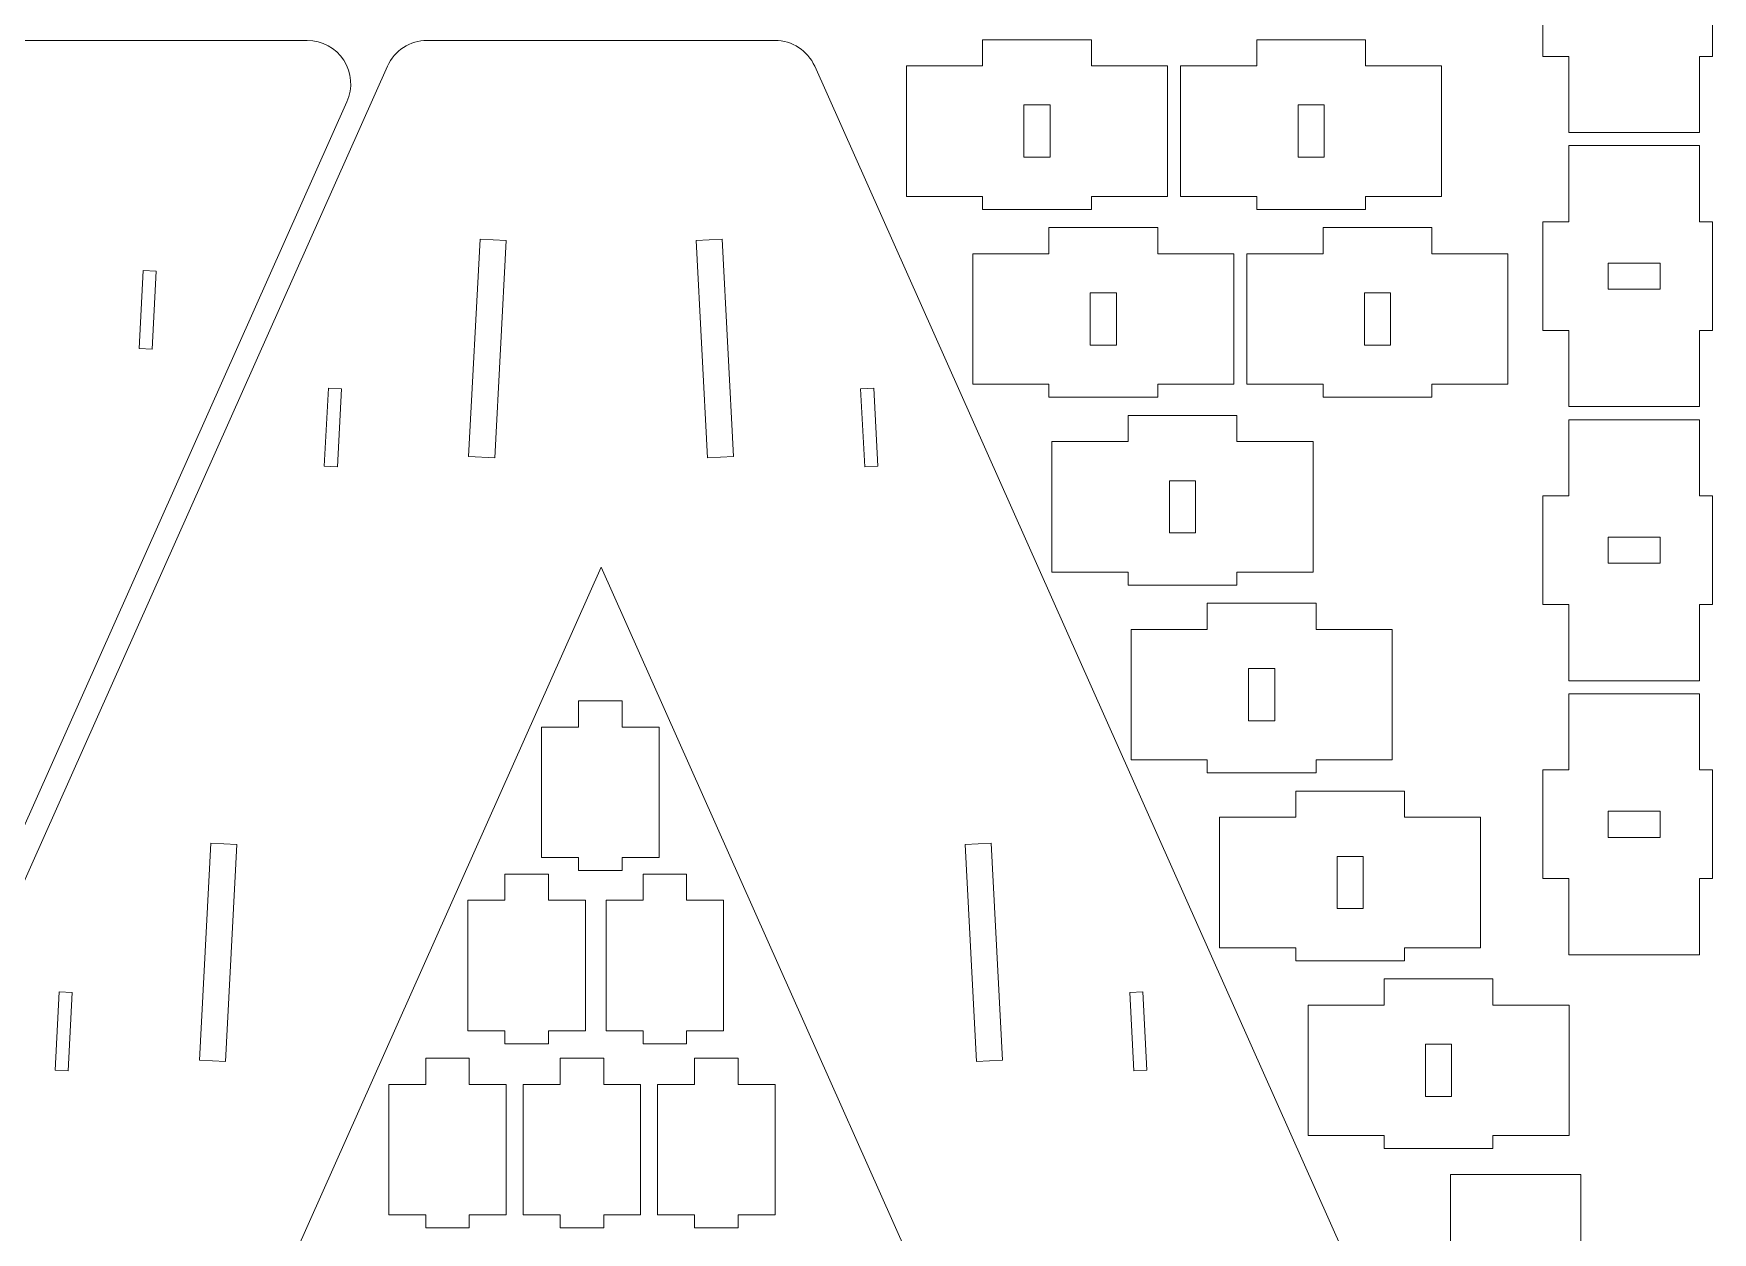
# Model space of a CAD drawing. Header units: millimetres. Extents: x -1167 to 258, y -149 to 849.
# Drawn here: x -128.4 to 257.5, y 5.3 to 280.8 of the extents above; entities that cross this region are included whole.
import ezdxf

# ---------------------------------------------------------------- set-up
doc = ezdxf.new("R2010")
doc.units = ezdxf.units.MM
doc.header["$MEASUREMENT"] = 0
doc.layers.add('Layer 1', color=7, linetype='Continuous')

msp = doc.modelspace()

# ---------------------------------------------------------------- linework, layer by layer
at = {"layer": 'Layer 1', "color": 230, "lineweight": 20}
for points, knots in [([(224.51, 258.0784), (224.51, 258.0784), (254.51, 258.0784), (254.51, 258.0784), (254.51, 258.0784), (254.51, 258.0784), (254.51, 275.5784), (254.51, 275.5784), (254.51, 275.5784), (254.51, 275.5784), (257.51, 275.5784), (257.51, 275.5784), (257.51, 275.5784), (257.51, 275.5784), (257.51, 300.5784), (257.51, 300.5784), (257.51, 300.5784), (257.51, 300.5784), (254.51, 300.5784), (254.51, 300.5784), (254.51, 300.5784), (254.51, 300.5784), (254.51, 318.0784), (254.51, 318.0784), (254.51, 318.0784), (254.51, 318.0784), (224.51, 318.0784), (224.51, 318.0784), (224.51, 318.0784), (224.51, 318.0784), (224.51, 300.5784), (224.51, 300.5784), (224.51, 300.5784), (224.51, 300.5784), (218.51, 300.5784), (218.51, 300.5784), (218.51, 300.5784), (218.51, 300.5784), (218.51, 275.5784), (218.51, 275.5784), (218.51, 275.5784), (218.51, 275.5784), (224.51, 275.5784), (224.51, 275.5784), (224.51, 275.5784), (224.51, 275.5784), (224.51, 258.0784), (224.51, 258.0784)], [0, 0, 0, 0, 0.07692308, 0.07692308, 0.07692308, 0.07692308, 0.15384615, 0.15384615, 0.15384615, 0.15384615, 0.23076923, 0.23076923, 0.23076923, 0.23076923, 0.30769231, 0.30769231, 0.30769231, 0.30769231, 0.38461538, 0.38461538, 0.38461538, 0.38461538, 0.46153846, 0.46153846, 0.46153846, 0.46153846, 0.53846154, 0.53846154, 0.53846154, 0.53846154, 0.61538462, 0.61538462, 0.61538462, 0.61538462, 0.69230769, 0.69230769, 0.69230769, 0.69230769, 0.76923077, 0.76923077, 0.76923077, 0.76923077, 0.84615385, 0.84615385, 0.84615385, 0.84615385, 1, 1, 1, 1]), ([(-287.4925, -28.1682), (-287.4925, -28.1682), (-421.8675, 273.3157), (-421.8675, 273.3157), (-421.8675, 273.3157), (-423.4747, 276.9218), (-427.0532, 279.2447), (-431.0013, 279.2447), (-431.0013, 279.2447), (-431.0013, 279.2447), (-509.5206, 279.2447), (-509.5206, 279.2447), (-509.5206, 279.2447), (-512.9075, 279.2447), (-516.0643, 277.5303), (-517.9084, 274.6894), (-517.9084, 274.6894), (-519.7525, 271.8485), (-520.0332, 268.2672), (-518.6544, 265.1736), (-518.6544, 265.1736), (-518.6544, 265.1736), (-336.5989, -143.2863), (-336.5989, -143.2863), (-336.5989, -143.2863), (-334.9916, -146.8924), (-331.4131, -149.2153), (-327.4651, -149.2153), (-327.4651, -149.2153), (-327.4651, -149.2153), (-247.5199, -149.2153), (-247.5199, -149.2153), (-247.5199, -149.2153), (-243.5719, -149.2153), (-239.9934, -146.8924), (-238.3861, -143.2863), (-238.3861, -143.2863), (-238.3861, -143.2863), (-56.3306, 265.1736), (-56.3306, 265.1736), (-56.3306, 265.1736), (-54.9518, 268.2672), (-55.2325, 271.8484), (-57.0766, 274.6894), (-57.0766, 274.6894), (-58.9207, 277.5303), (-62.0775, 279.2447), (-65.4644, 279.2447), (-65.4644, 279.2447), (-65.4644, 279.2447), (-143.9837, 279.2447), (-143.9837, 279.2447), (-143.9837, 279.2447), (-147.9318, 279.2447), (-151.5103, 276.9218), (-153.1175, 273.3157), (-153.1175, 273.3157), (-153.1175, 273.3157), (-287.4925, -28.1682), (-287.4925, -28.1682)], [0, 0, 0, 0, 0.0625, 0.0625, 0.0625, 0.0625, 0.125, 0.125, 0.125, 0.125, 0.1875, 0.1875, 0.1875, 0.1875, 0.25, 0.25, 0.25, 0.25, 0.3125, 0.3125, 0.3125, 0.3125, 0.375, 0.375, 0.375, 0.375, 0.4375, 0.4375, 0.4375, 0.4375, 0.5, 0.5, 0.5, 0.5, 0.5625, 0.5625, 0.5625, 0.5625, 0.625, 0.625, 0.625, 0.625, 0.6875, 0.6875, 0.6875, 0.6875, 0.75, 0.75, 0.75, 0.75, 0.8125, 0.8125, 0.8125, 0.8125, 0.875, 0.875, 0.875, 0.875, 1, 1, 1, 1]), ([(2.0676, 158.1976), (2.0676, 158.1976), (136.4426, -143.2863), (136.4426, -143.2863), (136.4426, -143.2863), (138.0498, -146.8924), (141.6283, -149.2153), (145.5764, -149.2153), (145.5764, -149.2153), (145.5764, -149.2153), (224.0957, -149.2153), (224.0957, -149.2153), (224.0957, -149.2153), (227.4826, -149.2153), (230.6394, -147.5009), (232.4835, -144.66), (232.4835, -144.66), (234.3276, -141.8191), (234.6083, -138.2378), (233.2295, -135.1442), (233.2295, -135.1442), (233.2295, -135.1442), (51.174, 273.3157), (51.174, 273.3157), (51.174, 273.3157), (49.5667, 276.9218), (45.9882, 279.2447), (42.0402, 279.2447), (42.0402, 279.2447), (42.0402, 279.2447), (-37.905, 279.2447), (-37.905, 279.2447), (-37.905, 279.2447), (-41.853, 279.2447), (-45.4315, 276.9218), (-47.0388, 273.3157), (-47.0388, 273.3157), (-47.0388, 273.3157), (-229.0943, -135.1442), (-229.0943, -135.1442), (-229.0943, -135.1442), (-230.4731, -138.2378), (-230.1924, -141.819), (-228.3483, -144.66), (-228.3483, -144.66), (-226.5042, -147.5009), (-223.3474, -149.2153), (-219.9605, -149.2153), (-219.9605, -149.2153), (-219.9605, -149.2153), (-141.4412, -149.2153), (-141.4412, -149.2153), (-141.4412, -149.2153), (-137.4931, -149.2153), (-133.9146, -146.8924), (-132.3074, -143.2863), (-132.3074, -143.2863), (-132.3074, -143.2863), (2.0676, 158.1976), (2.0676, 158.1976)], [0, 0, 0, 0, 0.0625, 0.0625, 0.0625, 0.0625, 0.125, 0.125, 0.125, 0.125, 0.1875, 0.1875, 0.1875, 0.1875, 0.25, 0.25, 0.25, 0.25, 0.3125, 0.3125, 0.3125, 0.3125, 0.375, 0.375, 0.375, 0.375, 0.4375, 0.4375, 0.4375, 0.4375, 0.5, 0.5, 0.5, 0.5, 0.5625, 0.5625, 0.5625, 0.5625, 0.625, 0.625, 0.625, 0.625, 0.6875, 0.6875, 0.6875, 0.6875, 0.75, 0.75, 0.75, 0.75, 0.8125, 0.8125, 0.8125, 0.8125, 0.875, 0.875, 0.875, 0.875, 1, 1, 1, 1]), ([(72.2698, 273.4168), (72.2698, 273.4168), (72.2698, 243.4168), (72.2698, 243.4168), (72.2698, 243.4168), (72.2698, 243.4168), (89.7698, 243.4168), (89.7698, 243.4168), (89.7698, 243.4168), (89.7698, 243.4168), (89.7698, 240.4168), (89.7698, 240.4168), (89.7698, 240.4168), (89.7698, 240.4168), (114.7698, 240.4168), (114.7698, 240.4168), (114.7698, 240.4168), (114.7698, 240.4168), (114.7698, 243.4168), (114.7698, 243.4168), (114.7698, 243.4168), (114.7698, 243.4168), (132.2698, 243.4168), (132.2698, 243.4168), (132.2698, 243.4168), (132.2698, 243.4168), (132.2698, 273.4168), (132.2698, 273.4168), (132.2698, 273.4168), (132.2698, 273.4168), (114.7698, 273.4168), (114.7698, 273.4168), (114.7698, 273.4168), (114.7698, 273.4168), (114.7698, 279.4168), (114.7698, 279.4168), (114.7698, 279.4168), (114.7698, 279.4168), (89.7698, 279.4168), (89.7698, 279.4168), (89.7698, 279.4168), (89.7698, 279.4168), (89.7698, 273.4168), (89.7698, 273.4168), (89.7698, 273.4168), (89.7698, 273.4168), (72.2698, 273.4168), (72.2698, 273.4168)], [0, 0, 0, 0, 0.07692308, 0.07692308, 0.07692308, 0.07692308, 0.15384615, 0.15384615, 0.15384615, 0.15384615, 0.23076923, 0.23076923, 0.23076923, 0.23076923, 0.30769231, 0.30769231, 0.30769231, 0.30769231, 0.38461538, 0.38461538, 0.38461538, 0.38461538, 0.46153846, 0.46153846, 0.46153846, 0.46153846, 0.53846154, 0.53846154, 0.53846154, 0.53846154, 0.61538462, 0.61538462, 0.61538462, 0.61538462, 0.69230769, 0.69230769, 0.69230769, 0.69230769, 0.76923077, 0.76923077, 0.76923077, 0.76923077, 0.84615385, 0.84615385, 0.84615385, 0.84615385, 1, 1, 1, 1]), ([(135.2698, 273.4168), (135.2698, 273.4168), (135.2698, 243.4168), (135.2698, 243.4168), (135.2698, 243.4168), (135.2698, 243.4168), (152.7698, 243.4168), (152.7698, 243.4168), (152.7698, 243.4168), (152.7698, 243.4168), (152.7698, 240.4168), (152.7698, 240.4168), (152.7698, 240.4168), (152.7698, 240.4168), (177.7698, 240.4168), (177.7698, 240.4168), (177.7698, 240.4168), (177.7698, 240.4168), (177.7698, 243.4168), (177.7698, 243.4168), (177.7698, 243.4168), (177.7698, 243.4168), (195.2698, 243.4168), (195.2698, 243.4168), (195.2698, 243.4168), (195.2698, 243.4168), (195.2698, 273.4168), (195.2698, 273.4168), (195.2698, 273.4168), (195.2698, 273.4168), (177.7698, 273.4168), (177.7698, 273.4168), (177.7698, 273.4168), (177.7698, 273.4168), (177.7698, 279.4168), (177.7698, 279.4168), (177.7698, 279.4168), (177.7698, 279.4168), (152.7698, 279.4168), (152.7698, 279.4168), (152.7698, 279.4168), (152.7698, 279.4168), (152.7698, 273.4168), (152.7698, 273.4168), (152.7698, 273.4168), (152.7698, 273.4168), (135.2698, 273.4168), (135.2698, 273.4168)], [0, 0, 0, 0, 0.07692308, 0.07692308, 0.07692308, 0.07692308, 0.15384615, 0.15384615, 0.15384615, 0.15384615, 0.23076923, 0.23076923, 0.23076923, 0.23076923, 0.30769231, 0.30769231, 0.30769231, 0.30769231, 0.38461538, 0.38461538, 0.38461538, 0.38461538, 0.46153846, 0.46153846, 0.46153846, 0.46153846, 0.53846154, 0.53846154, 0.53846154, 0.53846154, 0.61538462, 0.61538462, 0.61538462, 0.61538462, 0.69230769, 0.69230769, 0.69230769, 0.69230769, 0.76923077, 0.76923077, 0.76923077, 0.76923077, 0.84615385, 0.84615385, 0.84615385, 0.84615385, 1, 1, 1, 1]), ([(99.2698, 252.4168), (99.2698, 252.4168), (99.2698, 264.4168), (99.2698, 264.4168), (99.2698, 264.4168), (99.2698, 264.4168), (105.2698, 264.4168), (105.2698, 264.4168), (105.2698, 264.4168), (105.2698, 264.4168), (105.2698, 252.4168), (105.2698, 252.4168), (105.2698, 252.4168), (105.2698, 252.4168), (99.2698, 252.4168), (99.2698, 252.4168)], [0, 0, 0, 0, 0.2, 0.2, 0.2, 0.2, 0.4, 0.4, 0.4, 0.4, 0.6, 0.6, 0.6, 0.6, 1, 1, 1, 1]), ([(162.2698, 252.4168), (162.2698, 252.4168), (162.2698, 264.4168), (162.2698, 264.4168), (162.2698, 264.4168), (162.2698, 264.4168), (168.2698, 264.4168), (168.2698, 264.4168), (168.2698, 264.4168), (168.2698, 264.4168), (168.2698, 252.4168), (168.2698, 252.4168), (168.2698, 252.4168), (168.2698, 252.4168), (162.2698, 252.4168), (162.2698, 252.4168)], [0, 0, 0, 0, 0.2, 0.2, 0.2, 0.2, 0.4, 0.4, 0.4, 0.4, 0.6, 0.6, 0.6, 0.6, 1, 1, 1, 1]), ([(224.51, 195.0784), (224.51, 195.0784), (254.51, 195.0784), (254.51, 195.0784), (254.51, 195.0784), (254.51, 195.0784), (254.51, 212.5784), (254.51, 212.5784), (254.51, 212.5784), (254.51, 212.5784), (257.51, 212.5784), (257.51, 212.5784), (257.51, 212.5784), (257.51, 212.5784), (257.51, 237.5784), (257.51, 237.5784), (257.51, 237.5784), (257.51, 237.5784), (254.51, 237.5784), (254.51, 237.5784), (254.51, 237.5784), (254.51, 237.5784), (254.51, 255.0784), (254.51, 255.0784), (254.51, 255.0784), (254.51, 255.0784), (224.51, 255.0784), (224.51, 255.0784), (224.51, 255.0784), (224.51, 255.0784), (224.51, 237.5784), (224.51, 237.5784), (224.51, 237.5784), (224.51, 237.5784), (218.51, 237.5784), (218.51, 237.5784), (218.51, 237.5784), (218.51, 237.5784), (218.51, 212.5784), (218.51, 212.5784), (218.51, 212.5784), (218.51, 212.5784), (224.51, 212.5784), (224.51, 212.5784), (224.51, 212.5784), (224.51, 212.5784), (224.51, 195.0784), (224.51, 195.0784)], [0, 0, 0, 0, 0.07692308, 0.07692308, 0.07692308, 0.07692308, 0.15384615, 0.15384615, 0.15384615, 0.15384615, 0.23076923, 0.23076923, 0.23076923, 0.23076923, 0.30769231, 0.30769231, 0.30769231, 0.30769231, 0.38461538, 0.38461538, 0.38461538, 0.38461538, 0.46153846, 0.46153846, 0.46153846, 0.46153846, 0.53846154, 0.53846154, 0.53846154, 0.53846154, 0.61538462, 0.61538462, 0.61538462, 0.61538462, 0.69230769, 0.69230769, 0.69230769, 0.69230769, 0.76923077, 0.76923077, 0.76923077, 0.76923077, 0.84615385, 0.84615385, 0.84615385, 0.84615385, 1, 1, 1, 1]), ([(87.5098, 230.2368), (87.5098, 230.2368), (87.5098, 200.2368), (87.5098, 200.2368), (87.5098, 200.2368), (87.5098, 200.2368), (105.0098, 200.2368), (105.0098, 200.2368), (105.0098, 200.2368), (105.0098, 200.2368), (105.0098, 197.2368), (105.0098, 197.2368), (105.0098, 197.2368), (105.0098, 197.2368), (130.0098, 197.2368), (130.0098, 197.2368), (130.0098, 197.2368), (130.0098, 197.2368), (130.0098, 200.2368), (130.0098, 200.2368), (130.0098, 200.2368), (130.0098, 200.2368), (147.5098, 200.2368), (147.5098, 200.2368), (147.5098, 200.2368), (147.5098, 200.2368), (147.5098, 230.2368), (147.5098, 230.2368), (147.5098, 230.2368), (147.5098, 230.2368), (130.0098, 230.2368), (130.0098, 230.2368), (130.0098, 230.2368), (130.0098, 230.2368), (130.0098, 236.2368), (130.0098, 236.2368), (130.0098, 236.2368), (130.0098, 236.2368), (105.0098, 236.2368), (105.0098, 236.2368), (105.0098, 236.2368), (105.0098, 236.2368), (105.0098, 230.2368), (105.0098, 230.2368), (105.0098, 230.2368), (105.0098, 230.2368), (87.5098, 230.2368), (87.5098, 230.2368)], [0, 0, 0, 0, 0.07692308, 0.07692308, 0.07692308, 0.07692308, 0.15384615, 0.15384615, 0.15384615, 0.15384615, 0.23076923, 0.23076923, 0.23076923, 0.23076923, 0.30769231, 0.30769231, 0.30769231, 0.30769231, 0.38461538, 0.38461538, 0.38461538, 0.38461538, 0.46153846, 0.46153846, 0.46153846, 0.46153846, 0.53846154, 0.53846154, 0.53846154, 0.53846154, 0.61538462, 0.61538462, 0.61538462, 0.61538462, 0.69230769, 0.69230769, 0.69230769, 0.69230769, 0.76923077, 0.76923077, 0.76923077, 0.76923077, 0.84615385, 0.84615385, 0.84615385, 0.84615385, 1, 1, 1, 1]), ([(150.5098, 230.2368), (150.5098, 230.2368), (150.5098, 200.2368), (150.5098, 200.2368), (150.5098, 200.2368), (150.5098, 200.2368), (168.0098, 200.2368), (168.0098, 200.2368), (168.0098, 200.2368), (168.0098, 200.2368), (168.0098, 197.2368), (168.0098, 197.2368), (168.0098, 197.2368), (168.0098, 197.2368), (193.0098, 197.2368), (193.0098, 197.2368), (193.0098, 197.2368), (193.0098, 197.2368), (193.0098, 200.2368), (193.0098, 200.2368), (193.0098, 200.2368), (193.0098, 200.2368), (210.5098, 200.2368), (210.5098, 200.2368), (210.5098, 200.2368), (210.5098, 200.2368), (210.5098, 230.2368), (210.5098, 230.2368), (210.5098, 230.2368), (210.5098, 230.2368), (193.0098, 230.2368), (193.0098, 230.2368), (193.0098, 230.2368), (193.0098, 230.2368), (193.0098, 236.2368), (193.0098, 236.2368), (193.0098, 236.2368), (193.0098, 236.2368), (168.0098, 236.2368), (168.0098, 236.2368), (168.0098, 236.2368), (168.0098, 236.2368), (168.0098, 230.2368), (168.0098, 230.2368), (168.0098, 230.2368), (168.0098, 230.2368), (150.5098, 230.2368), (150.5098, 230.2368)], [0, 0, 0, 0, 0.07692308, 0.07692308, 0.07692308, 0.07692308, 0.15384615, 0.15384615, 0.15384615, 0.15384615, 0.23076923, 0.23076923, 0.23076923, 0.23076923, 0.30769231, 0.30769231, 0.30769231, 0.30769231, 0.38461538, 0.38461538, 0.38461538, 0.38461538, 0.46153846, 0.46153846, 0.46153846, 0.46153846, 0.53846154, 0.53846154, 0.53846154, 0.53846154, 0.61538462, 0.61538462, 0.61538462, 0.61538462, 0.69230769, 0.69230769, 0.69230769, 0.69230769, 0.76923077, 0.76923077, 0.76923077, 0.76923077, 0.84615385, 0.84615385, 0.84615385, 0.84615385, 1, 1, 1, 1]), ([(-19.7642, 233.2459), (-19.7642, 233.2459), (-22.381, 183.3144), (-22.381, 183.3144), (-22.381, 183.3144), (-22.381, 183.3144), (-28.3727, 183.6284), (-28.3727, 183.6284), (-28.3727, 183.6284), (-28.3727, 183.6284), (-25.7559, 233.5599), (-25.7559, 233.5599), (-25.7559, 233.5599), (-25.7559, 233.5599), (-19.7642, 233.2459), (-19.7642, 233.2459)], [0, 0, 0, 0, 0.2, 0.2, 0.2, 0.2, 0.4, 0.4, 0.4, 0.4, 0.6, 0.6, 0.6, 0.6, 1, 1, 1, 1]), ([(29.8911, 233.5599), (29.8911, 233.5599), (32.5079, 183.6284), (32.5079, 183.6284), (32.5079, 183.6284), (32.5079, 183.6284), (26.5162, 183.3144), (26.5162, 183.3144), (26.5162, 183.3144), (26.5162, 183.3144), (23.8994, 233.2459), (23.8994, 233.2459), (23.8994, 233.2459), (23.8994, 233.2459), (29.8911, 233.5599), (29.8911, 233.5599)], [0, 0, 0, 0, 0.2, 0.2, 0.2, 0.2, 0.4, 0.4, 0.4, 0.4, 0.6, 0.6, 0.6, 0.6, 1, 1, 1, 1]), ([(245.51, 222.0784), (245.51, 222.0784), (233.51, 222.0784), (233.51, 222.0784), (233.51, 222.0784), (233.51, 222.0784), (233.51, 228.0784), (233.51, 228.0784), (233.51, 228.0784), (233.51, 228.0784), (245.51, 228.0784), (245.51, 228.0784), (245.51, 228.0784), (245.51, 228.0784), (245.51, 222.0784), (245.51, 222.0784)], [0, 0, 0, 0, 0.2, 0.2, 0.2, 0.2, 0.4, 0.4, 0.4, 0.4, 0.6, 0.6, 0.6, 0.6, 1, 1, 1, 1]), ([(-104.1063, 208.4277), (-104.1063, 208.4277), (-103.1643, 226.403), (-103.1643, 226.403), (-103.1643, 226.403), (-103.1643, 226.403), (-100.1684, 226.246), (-100.1684, 226.246), (-100.1684, 226.246), (-100.1684, 226.246), (-101.1104, 208.2707), (-101.1104, 208.2707), (-101.1104, 208.2707), (-101.1104, 208.2707), (-104.1063, 208.4277), (-104.1063, 208.4277)], [0, 0, 0, 0, 0.2, 0.2, 0.2, 0.2, 0.4, 0.4, 0.4, 0.4, 0.6, 0.6, 0.6, 0.6, 1, 1, 1, 1]), ([(114.5098, 209.2368), (114.5098, 209.2368), (114.5098, 221.2368), (114.5098, 221.2368), (114.5098, 221.2368), (114.5098, 221.2368), (120.5098, 221.2368), (120.5098, 221.2368), (120.5098, 221.2368), (120.5098, 221.2368), (120.5098, 209.2368), (120.5098, 209.2368), (120.5098, 209.2368), (120.5098, 209.2368), (114.5098, 209.2368), (114.5098, 209.2368)], [0, 0, 0, 0, 0.2, 0.2, 0.2, 0.2, 0.4, 0.4, 0.4, 0.4, 0.6, 0.6, 0.6, 0.6, 1, 1, 1, 1]), ([(177.5098, 209.2368), (177.5098, 209.2368), (177.5098, 221.2368), (177.5098, 221.2368), (177.5098, 221.2368), (177.5098, 221.2368), (183.5098, 221.2368), (183.5098, 221.2368), (183.5098, 221.2368), (183.5098, 221.2368), (183.5098, 209.2368), (183.5098, 209.2368), (183.5098, 209.2368), (183.5098, 209.2368), (177.5098, 209.2368), (177.5098, 209.2368)], [0, 0, 0, 0, 0.2, 0.2, 0.2, 0.2, 0.4, 0.4, 0.4, 0.4, 0.6, 0.6, 0.6, 0.6, 1, 1, 1, 1]), ([(-57.5989, 199.1793), (-57.5989, 199.1793), (-58.541, 181.204), (-58.541, 181.204), (-58.541, 181.204), (-58.541, 181.204), (-61.5369, 181.361), (-61.5369, 181.361), (-61.5369, 181.361), (-61.5369, 181.361), (-60.5948, 199.3363), (-60.5948, 199.3363), (-60.5948, 199.3363), (-60.5948, 199.3363), (-57.5989, 199.1793), (-57.5989, 199.1793)], [0, 0, 0, 0, 0.2, 0.2, 0.2, 0.2, 0.4, 0.4, 0.4, 0.4, 0.6, 0.6, 0.6, 0.6, 1, 1, 1, 1]), ([(64.73, 199.3363), (64.73, 199.3363), (65.6721, 181.361), (65.6721, 181.361), (65.6721, 181.361), (65.6721, 181.361), (62.6762, 181.204), (62.6762, 181.204), (62.6762, 181.204), (62.6762, 181.204), (61.7341, 199.1793), (61.7341, 199.1793), (61.7341, 199.1793), (61.7341, 199.1793), (64.73, 199.3363), (64.73, 199.3363)], [0, 0, 0, 0, 0.2, 0.2, 0.2, 0.2, 0.4, 0.4, 0.4, 0.4, 0.6, 0.6, 0.6, 0.6, 1, 1, 1, 1]), ([(105.7132, 187.0568), (105.7132, 187.0568), (105.7132, 157.0568), (105.7132, 157.0568), (105.7132, 157.0568), (105.7132, 157.0568), (123.2132, 157.0568), (123.2132, 157.0568), (123.2132, 157.0568), (123.2132, 157.0568), (123.2132, 154.0568), (123.2132, 154.0568), (123.2132, 154.0568), (123.2132, 154.0568), (148.2132, 154.0568), (148.2132, 154.0568), (148.2132, 154.0568), (148.2132, 154.0568), (148.2132, 157.0568), (148.2132, 157.0568), (148.2132, 157.0568), (148.2132, 157.0568), (165.7132, 157.0568), (165.7132, 157.0568), (165.7132, 157.0568), (165.7132, 157.0568), (165.7132, 187.0568), (165.7132, 187.0568), (165.7132, 187.0568), (165.7132, 187.0568), (148.2132, 187.0568), (148.2132, 187.0568), (148.2132, 187.0568), (148.2132, 187.0568), (148.2132, 193.0568), (148.2132, 193.0568), (148.2132, 193.0568), (148.2132, 193.0568), (123.2132, 193.0568), (123.2132, 193.0568), (123.2132, 193.0568), (123.2132, 193.0568), (123.2132, 187.0568), (123.2132, 187.0568), (123.2132, 187.0568), (123.2132, 187.0568), (105.7132, 187.0568), (105.7132, 187.0568)], [0, 0, 0, 0, 0.07692308, 0.07692308, 0.07692308, 0.07692308, 0.15384615, 0.15384615, 0.15384615, 0.15384615, 0.23076923, 0.23076923, 0.23076923, 0.23076923, 0.30769231, 0.30769231, 0.30769231, 0.30769231, 0.38461538, 0.38461538, 0.38461538, 0.38461538, 0.46153846, 0.46153846, 0.46153846, 0.46153846, 0.53846154, 0.53846154, 0.53846154, 0.53846154, 0.61538462, 0.61538462, 0.61538462, 0.61538462, 0.69230769, 0.69230769, 0.69230769, 0.69230769, 0.76923077, 0.76923077, 0.76923077, 0.76923077, 0.84615385, 0.84615385, 0.84615385, 0.84615385, 1, 1, 1, 1]), ([(224.51, 132.0784), (224.51, 132.0784), (254.51, 132.0784), (254.51, 132.0784), (254.51, 132.0784), (254.51, 132.0784), (254.51, 149.5784), (254.51, 149.5784), (254.51, 149.5784), (254.51, 149.5784), (257.51, 149.5784), (257.51, 149.5784), (257.51, 149.5784), (257.51, 149.5784), (257.51, 174.5784), (257.51, 174.5784), (257.51, 174.5784), (257.51, 174.5784), (254.51, 174.5784), (254.51, 174.5784), (254.51, 174.5784), (254.51, 174.5784), (254.51, 192.0784), (254.51, 192.0784), (254.51, 192.0784), (254.51, 192.0784), (224.51, 192.0784), (224.51, 192.0784), (224.51, 192.0784), (224.51, 192.0784), (224.51, 174.5784), (224.51, 174.5784), (224.51, 174.5784), (224.51, 174.5784), (218.51, 174.5784), (218.51, 174.5784), (218.51, 174.5784), (218.51, 174.5784), (218.51, 149.5784), (218.51, 149.5784), (218.51, 149.5784), (218.51, 149.5784), (224.51, 149.5784), (224.51, 149.5784), (224.51, 149.5784), (224.51, 149.5784), (224.51, 132.0784), (224.51, 132.0784)], [0, 0, 0, 0, 0.07692308, 0.07692308, 0.07692308, 0.07692308, 0.15384615, 0.15384615, 0.15384615, 0.15384615, 0.23076923, 0.23076923, 0.23076923, 0.23076923, 0.30769231, 0.30769231, 0.30769231, 0.30769231, 0.38461538, 0.38461538, 0.38461538, 0.38461538, 0.46153846, 0.46153846, 0.46153846, 0.46153846, 0.53846154, 0.53846154, 0.53846154, 0.53846154, 0.61538462, 0.61538462, 0.61538462, 0.61538462, 0.69230769, 0.69230769, 0.69230769, 0.69230769, 0.76923077, 0.76923077, 0.76923077, 0.76923077, 0.84615385, 0.84615385, 0.84615385, 0.84615385, 1, 1, 1, 1]), ([(132.7132, 166.0568), (132.7132, 166.0568), (132.7132, 178.0568), (132.7132, 178.0568), (132.7132, 178.0568), (132.7132, 178.0568), (138.7132, 178.0568), (138.7132, 178.0568), (138.7132, 178.0568), (138.7132, 178.0568), (138.7132, 166.0568), (138.7132, 166.0568), (138.7132, 166.0568), (138.7132, 166.0568), (132.7132, 166.0568), (132.7132, 166.0568)], [0, 0, 0, 0, 0.2, 0.2, 0.2, 0.2, 0.4, 0.4, 0.4, 0.4, 0.6, 0.6, 0.6, 0.6, 1, 1, 1, 1]), ([(245.51, 159.0784), (245.51, 159.0784), (233.51, 159.0784), (233.51, 159.0784), (233.51, 159.0784), (233.51, 159.0784), (233.51, 165.0784), (233.51, 165.0784), (233.51, 165.0784), (233.51, 165.0784), (245.51, 165.0784), (245.51, 165.0784), (245.51, 165.0784), (245.51, 165.0784), (245.51, 159.0784), (245.51, 159.0784)], [0, 0, 0, 0, 0.2, 0.2, 0.2, 0.2, 0.4, 0.4, 0.4, 0.4, 0.6, 0.6, 0.6, 0.6, 1, 1, 1, 1]), ([(123.9166, 143.8768), (123.9166, 143.8768), (123.9166, 113.8768), (123.9166, 113.8768), (123.9166, 113.8768), (123.9166, 113.8768), (141.4166, 113.8768), (141.4166, 113.8768), (141.4166, 113.8768), (141.4166, 113.8768), (141.4166, 110.8768), (141.4166, 110.8768), (141.4166, 110.8768), (141.4166, 110.8768), (166.4166, 110.8768), (166.4166, 110.8768), (166.4166, 110.8768), (166.4166, 110.8768), (166.4166, 113.8768), (166.4166, 113.8768), (166.4166, 113.8768), (166.4166, 113.8768), (183.9166, 113.8768), (183.9166, 113.8768), (183.9166, 113.8768), (183.9166, 113.8768), (183.9166, 143.8768), (183.9166, 143.8768), (183.9166, 143.8768), (183.9166, 143.8768), (166.4166, 143.8768), (166.4166, 143.8768), (166.4166, 143.8768), (166.4166, 143.8768), (166.4166, 149.8768), (166.4166, 149.8768), (166.4166, 149.8768), (166.4166, 149.8768), (141.4166, 149.8768), (141.4166, 149.8768), (141.4166, 149.8768), (141.4166, 149.8768), (141.4166, 143.8768), (141.4166, 143.8768), (141.4166, 143.8768), (141.4166, 143.8768), (123.9166, 143.8768), (123.9166, 143.8768)], [0, 0, 0, 0, 0.07692308, 0.07692308, 0.07692308, 0.07692308, 0.15384615, 0.15384615, 0.15384615, 0.15384615, 0.23076923, 0.23076923, 0.23076923, 0.23076923, 0.30769231, 0.30769231, 0.30769231, 0.30769231, 0.38461538, 0.38461538, 0.38461538, 0.38461538, 0.46153846, 0.46153846, 0.46153846, 0.46153846, 0.53846154, 0.53846154, 0.53846154, 0.53846154, 0.61538462, 0.61538462, 0.61538462, 0.61538462, 0.69230769, 0.69230769, 0.69230769, 0.69230769, 0.76923077, 0.76923077, 0.76923077, 0.76923077, 0.84615385, 0.84615385, 0.84615385, 0.84615385, 1, 1, 1, 1]), ([(150.9166, 122.8768), (150.9166, 122.8768), (150.9166, 134.8768), (150.9166, 134.8768), (150.9166, 134.8768), (150.9166, 134.8768), (156.9166, 134.8768), (156.9166, 134.8768), (156.9166, 134.8768), (156.9166, 134.8768), (156.9166, 122.8768), (156.9166, 122.8768), (156.9166, 122.8768), (156.9166, 122.8768), (150.9166, 122.8768), (150.9166, 122.8768)], [0, 0, 0, 0, 0.2, 0.2, 0.2, 0.2, 0.4, 0.4, 0.4, 0.4, 0.6, 0.6, 0.6, 0.6, 1, 1, 1, 1]), ([(-11.5974, 121.4219), (-11.5974, 121.4219), (-11.5974, 91.4219), (-11.5974, 91.4219), (-11.5974, 91.4219), (-11.5974, 91.4219), (-3.0974, 91.4219), (-3.0974, 91.4219), (-3.0974, 91.4219), (-3.0974, 91.4219), (-3.0974, 88.4219), (-3.0974, 88.4219), (-3.0974, 88.4219), (-3.0974, 88.4219), (6.9026, 88.4219), (6.9026, 88.4219), (6.9026, 88.4219), (6.9026, 88.4219), (6.9026, 91.4219), (6.9026, 91.4219), (6.9026, 91.4219), (6.9026, 91.4219), (15.4026, 91.4219), (15.4026, 91.4219), (15.4026, 91.4219), (15.4026, 91.4219), (15.4026, 121.4219), (15.4026, 121.4219), (15.4026, 121.4219), (15.4026, 121.4219), (6.9026, 121.4219), (6.9026, 121.4219), (6.9026, 121.4219), (6.9026, 121.4219), (6.9026, 127.4219), (6.9026, 127.4219), (6.9026, 127.4219), (6.9026, 127.4219), (-3.0974, 127.4219), (-3.0974, 127.4219), (-3.0974, 127.4219), (-3.0974, 127.4219), (-3.0974, 121.4219), (-3.0974, 121.4219), (-3.0974, 121.4219), (-3.0974, 121.4219), (-11.5974, 121.4219), (-11.5974, 121.4219)], [0, 0, 0, 0, 0.07692308, 0.07692308, 0.07692308, 0.07692308, 0.15384615, 0.15384615, 0.15384615, 0.15384615, 0.23076923, 0.23076923, 0.23076923, 0.23076923, 0.30769231, 0.30769231, 0.30769231, 0.30769231, 0.38461538, 0.38461538, 0.38461538, 0.38461538, 0.46153846, 0.46153846, 0.46153846, 0.46153846, 0.53846154, 0.53846154, 0.53846154, 0.53846154, 0.61538462, 0.61538462, 0.61538462, 0.61538462, 0.69230769, 0.69230769, 0.69230769, 0.69230769, 0.76923077, 0.76923077, 0.76923077, 0.76923077, 0.84615385, 0.84615385, 0.84615385, 0.84615385, 1, 1, 1, 1]), ([(224.51, 69.0784), (224.51, 69.0784), (254.51, 69.0784), (254.51, 69.0784), (254.51, 69.0784), (254.51, 69.0784), (254.51, 86.5784), (254.51, 86.5784), (254.51, 86.5784), (254.51, 86.5784), (257.51, 86.5784), (257.51, 86.5784), (257.51, 86.5784), (257.51, 86.5784), (257.51, 111.5784), (257.51, 111.5784), (257.51, 111.5784), (257.51, 111.5784), (254.51, 111.5784), (254.51, 111.5784), (254.51, 111.5784), (254.51, 111.5784), (254.51, 129.0784), (254.51, 129.0784), (254.51, 129.0784), (254.51, 129.0784), (224.51, 129.0784), (224.51, 129.0784), (224.51, 129.0784), (224.51, 129.0784), (224.51, 111.5784), (224.51, 111.5784), (224.51, 111.5784), (224.51, 111.5784), (218.51, 111.5784), (218.51, 111.5784), (218.51, 111.5784), (218.51, 111.5784), (218.51, 86.5784), (218.51, 86.5784), (218.51, 86.5784), (218.51, 86.5784), (224.51, 86.5784), (224.51, 86.5784), (224.51, 86.5784), (224.51, 86.5784), (224.51, 69.0784), (224.51, 69.0784)], [0, 0, 0, 0, 0.07692308, 0.07692308, 0.07692308, 0.07692308, 0.15384615, 0.15384615, 0.15384615, 0.15384615, 0.23076923, 0.23076923, 0.23076923, 0.23076923, 0.30769231, 0.30769231, 0.30769231, 0.30769231, 0.38461538, 0.38461538, 0.38461538, 0.38461538, 0.46153846, 0.46153846, 0.46153846, 0.46153846, 0.53846154, 0.53846154, 0.53846154, 0.53846154, 0.61538462, 0.61538462, 0.61538462, 0.61538462, 0.69230769, 0.69230769, 0.69230769, 0.69230769, 0.76923077, 0.76923077, 0.76923077, 0.76923077, 0.84615385, 0.84615385, 0.84615385, 0.84615385, 1, 1, 1, 1]), ([(144.2367, 100.6968), (144.2367, 100.6968), (144.2367, 70.6968), (144.2367, 70.6968), (144.2367, 70.6968), (144.2367, 70.6968), (161.7367, 70.6968), (161.7367, 70.6968), (161.7367, 70.6968), (161.7367, 70.6968), (161.7367, 67.6968), (161.7367, 67.6968), (161.7367, 67.6968), (161.7367, 67.6968), (186.7367, 67.6968), (186.7367, 67.6968), (186.7367, 67.6968), (186.7367, 67.6968), (186.7367, 70.6968), (186.7367, 70.6968), (186.7367, 70.6968), (186.7367, 70.6968), (204.2367, 70.6968), (204.2367, 70.6968), (204.2367, 70.6968), (204.2367, 70.6968), (204.2367, 100.6968), (204.2367, 100.6968), (204.2367, 100.6968), (204.2367, 100.6968), (186.7367, 100.6968), (186.7367, 100.6968), (186.7367, 100.6968), (186.7367, 100.6968), (186.7367, 106.6968), (186.7367, 106.6968), (186.7367, 106.6968), (186.7367, 106.6968), (161.7367, 106.6968), (161.7367, 106.6968), (161.7367, 106.6968), (161.7367, 106.6968), (161.7367, 100.6968), (161.7367, 100.6968), (161.7367, 100.6968), (161.7367, 100.6968), (144.2367, 100.6968), (144.2367, 100.6968)], [0, 0, 0, 0, 0.07692308, 0.07692308, 0.07692308, 0.07692308, 0.15384615, 0.15384615, 0.15384615, 0.15384615, 0.23076923, 0.23076923, 0.23076923, 0.23076923, 0.30769231, 0.30769231, 0.30769231, 0.30769231, 0.38461538, 0.38461538, 0.38461538, 0.38461538, 0.46153846, 0.46153846, 0.46153846, 0.46153846, 0.53846154, 0.53846154, 0.53846154, 0.53846154, 0.61538462, 0.61538462, 0.61538462, 0.61538462, 0.69230769, 0.69230769, 0.69230769, 0.69230769, 0.76923077, 0.76923077, 0.76923077, 0.76923077, 0.84615385, 0.84615385, 0.84615385, 0.84615385, 1, 1, 1, 1]), ([(245.51, 96.0784), (245.51, 96.0784), (233.51, 96.0784), (233.51, 96.0784), (233.51, 96.0784), (233.51, 96.0784), (233.51, 102.0784), (233.51, 102.0784), (233.51, 102.0784), (233.51, 102.0784), (245.51, 102.0784), (245.51, 102.0784), (245.51, 102.0784), (245.51, 102.0784), (245.51, 96.0784), (245.51, 96.0784)], [0, 0, 0, 0, 0.2, 0.2, 0.2, 0.2, 0.4, 0.4, 0.4, 0.4, 0.6, 0.6, 0.6, 0.6, 1, 1, 1, 1]), ([(-81.624, 94.4571), (-81.624, 94.4571), (-84.2408, 44.5256), (-84.2408, 44.5256), (-84.2408, 44.5256), (-84.2408, 44.5256), (-90.2326, 44.8396), (-90.2326, 44.8396), (-90.2326, 44.8396), (-90.2326, 44.8396), (-87.6158, 94.7711), (-87.6158, 94.7711), (-87.6158, 94.7711), (-87.6158, 94.7711), (-81.624, 94.4571), (-81.624, 94.4571)], [0, 0, 0, 0, 0.2, 0.2, 0.2, 0.2, 0.4, 0.4, 0.4, 0.4, 0.6, 0.6, 0.6, 0.6, 1, 1, 1, 1]), ([(94.3678, 44.8396), (94.3678, 44.8396), (88.376, 44.5256), (88.376, 44.5256), (88.376, 44.5256), (88.376, 44.5256), (85.7592, 94.4571), (85.7592, 94.4571), (85.7592, 94.4571), (85.7592, 94.4571), (91.751, 94.7711), (91.751, 94.7711), (91.751, 94.7711), (91.751, 94.7711), (94.3678, 44.8396), (94.3678, 44.8396)], [0, 0, 0, 0, 0.2, 0.2, 0.2, 0.2, 0.4, 0.4, 0.4, 0.4, 0.6, 0.6, 0.6, 0.6, 1, 1, 1, 1]), ([(171.2367, 79.6968), (171.2367, 79.6968), (171.2367, 91.6968), (171.2367, 91.6968), (171.2367, 91.6968), (171.2367, 91.6968), (177.2367, 91.6968), (177.2367, 91.6968), (177.2367, 91.6968), (177.2367, 91.6968), (177.2367, 79.6968), (177.2367, 79.6968), (177.2367, 79.6968), (177.2367, 79.6968), (171.2367, 79.6968), (171.2367, 79.6968)], [0, 0, 0, 0, 0.2, 0.2, 0.2, 0.2, 0.4, 0.4, 0.4, 0.4, 0.6, 0.6, 0.6, 0.6, 1, 1, 1, 1]), ([(-28.5308, 81.6285), (-28.5308, 81.6285), (-28.5308, 51.6285), (-28.5308, 51.6285), (-28.5308, 51.6285), (-28.5308, 51.6285), (-20.0308, 51.6285), (-20.0308, 51.6285), (-20.0308, 51.6285), (-20.0308, 51.6285), (-20.0308, 48.6285), (-20.0308, 48.6285), (-20.0308, 48.6285), (-20.0308, 48.6285), (-10.0308, 48.6285), (-10.0308, 48.6285), (-10.0308, 48.6285), (-10.0308, 48.6285), (-10.0308, 51.6285), (-10.0308, 51.6285), (-10.0308, 51.6285), (-10.0308, 51.6285), (-1.5308, 51.6285), (-1.5308, 51.6285), (-1.5308, 51.6285), (-1.5308, 51.6285), (-1.5308, 81.6285), (-1.5308, 81.6285), (-1.5308, 81.6285), (-1.5308, 81.6285), (-10.0308, 81.6285), (-10.0308, 81.6285), (-10.0308, 81.6285), (-10.0308, 81.6285), (-10.0308, 87.6285), (-10.0308, 87.6285), (-10.0308, 87.6285), (-10.0308, 87.6285), (-20.0308, 87.6285), (-20.0308, 87.6285), (-20.0308, 87.6285), (-20.0308, 87.6285), (-20.0308, 81.6285), (-20.0308, 81.6285), (-20.0308, 81.6285), (-20.0308, 81.6285), (-28.5308, 81.6285), (-28.5308, 81.6285)], [0, 0, 0, 0, 0.07692308, 0.07692308, 0.07692308, 0.07692308, 0.15384615, 0.15384615, 0.15384615, 0.15384615, 0.23076923, 0.23076923, 0.23076923, 0.23076923, 0.30769231, 0.30769231, 0.30769231, 0.30769231, 0.38461538, 0.38461538, 0.38461538, 0.38461538, 0.46153846, 0.46153846, 0.46153846, 0.46153846, 0.53846154, 0.53846154, 0.53846154, 0.53846154, 0.61538462, 0.61538462, 0.61538462, 0.61538462, 0.69230769, 0.69230769, 0.69230769, 0.69230769, 0.76923077, 0.76923077, 0.76923077, 0.76923077, 0.84615385, 0.84615385, 0.84615385, 0.84615385, 1, 1, 1, 1]), ([(3.2192, 81.6285), (3.2192, 81.6285), (3.2192, 51.6285), (3.2192, 51.6285), (3.2192, 51.6285), (3.2192, 51.6285), (11.7192, 51.6285), (11.7192, 51.6285), (11.7192, 51.6285), (11.7192, 51.6285), (11.7192, 48.6285), (11.7192, 48.6285), (11.7192, 48.6285), (11.7192, 48.6285), (21.7192, 48.6285), (21.7192, 48.6285), (21.7192, 48.6285), (21.7192, 48.6285), (21.7192, 51.6285), (21.7192, 51.6285), (21.7192, 51.6285), (21.7192, 51.6285), (30.2192, 51.6285), (30.2192, 51.6285), (30.2192, 51.6285), (30.2192, 51.6285), (30.2192, 81.6285), (30.2192, 81.6285), (30.2192, 81.6285), (30.2192, 81.6285), (21.7192, 81.6285), (21.7192, 81.6285), (21.7192, 81.6285), (21.7192, 81.6285), (21.7192, 87.6285), (21.7192, 87.6285), (21.7192, 87.6285), (21.7192, 87.6285), (11.7192, 87.6285), (11.7192, 87.6285), (11.7192, 87.6285), (11.7192, 87.6285), (11.7192, 81.6285), (11.7192, 81.6285), (11.7192, 81.6285), (11.7192, 81.6285), (3.2192, 81.6285), (3.2192, 81.6285)], [0, 0, 0, 0, 0.07692308, 0.07692308, 0.07692308, 0.07692308, 0.15384615, 0.15384615, 0.15384615, 0.15384615, 0.23076923, 0.23076923, 0.23076923, 0.23076923, 0.30769231, 0.30769231, 0.30769231, 0.30769231, 0.38461538, 0.38461538, 0.38461538, 0.38461538, 0.46153846, 0.46153846, 0.46153846, 0.46153846, 0.53846154, 0.53846154, 0.53846154, 0.53846154, 0.61538462, 0.61538462, 0.61538462, 0.61538462, 0.69230769, 0.69230769, 0.69230769, 0.69230769, 0.76923077, 0.76923077, 0.76923077, 0.76923077, 0.84615385, 0.84615385, 0.84615385, 0.84615385, 1, 1, 1, 1]), ([(164.5568, 57.5168), (164.5568, 57.5168), (164.5568, 27.5168), (164.5568, 27.5168), (164.5568, 27.5168), (164.5568, 27.5168), (182.0568, 27.5168), (182.0568, 27.5168), (182.0568, 27.5168), (182.0568, 27.5168), (182.0568, 24.5168), (182.0568, 24.5168), (182.0568, 24.5168), (182.0568, 24.5168), (207.0568, 24.5168), (207.0568, 24.5168), (207.0568, 24.5168), (207.0568, 24.5168), (207.0568, 27.5168), (207.0568, 27.5168), (207.0568, 27.5168), (207.0568, 27.5168), (224.5568, 27.5168), (224.5568, 27.5168), (224.5568, 27.5168), (224.5568, 27.5168), (224.5568, 57.5168), (224.5568, 57.5168), (224.5568, 57.5168), (224.5568, 57.5168), (207.0568, 57.5168), (207.0568, 57.5168), (207.0568, 57.5168), (207.0568, 57.5168), (207.0568, 63.5168), (207.0568, 63.5168), (207.0568, 63.5168), (207.0568, 63.5168), (182.0568, 63.5168), (182.0568, 63.5168), (182.0568, 63.5168), (182.0568, 63.5168), (182.0568, 57.5168), (182.0568, 57.5168), (182.0568, 57.5168), (182.0568, 57.5168), (164.5568, 57.5168), (164.5568, 57.5168)], [0, 0, 0, 0, 0.07692308, 0.07692308, 0.07692308, 0.07692308, 0.15384615, 0.15384615, 0.15384615, 0.15384615, 0.23076923, 0.23076923, 0.23076923, 0.23076923, 0.30769231, 0.30769231, 0.30769231, 0.30769231, 0.38461538, 0.38461538, 0.38461538, 0.38461538, 0.46153846, 0.46153846, 0.46153846, 0.46153846, 0.53846154, 0.53846154, 0.53846154, 0.53846154, 0.61538462, 0.61538462, 0.61538462, 0.61538462, 0.69230769, 0.69230769, 0.69230769, 0.69230769, 0.76923077, 0.76923077, 0.76923077, 0.76923077, 0.84615385, 0.84615385, 0.84615385, 0.84615385, 1, 1, 1, 1]), ([(-119.4588, 60.3905), (-119.4588, 60.3905), (-120.4008, 42.4152), (-120.4008, 42.4152), (-120.4008, 42.4152), (-120.4008, 42.4152), (-123.3967, 42.5722), (-123.3967, 42.5722), (-123.3967, 42.5722), (-123.3967, 42.5722), (-122.4546, 60.5475), (-122.4546, 60.5475), (-122.4546, 60.5475), (-122.4546, 60.5475), (-119.4588, 60.3905), (-119.4588, 60.3905)], [0, 0, 0, 0, 0.2, 0.2, 0.2, 0.2, 0.4, 0.4, 0.4, 0.4, 0.6, 0.6, 0.6, 0.6, 1, 1, 1, 1]), ([(127.5319, 42.5722), (127.5319, 42.5722), (124.536, 42.4152), (124.536, 42.4152), (124.536, 42.4152), (124.536, 42.4152), (123.594, 60.3905), (123.594, 60.3905), (123.594, 60.3905), (123.594, 60.3905), (126.5898, 60.5475), (126.5898, 60.5475), (126.5898, 60.5475), (126.5898, 60.5475), (127.5319, 42.5722), (127.5319, 42.5722)], [0, 0, 0, 0, 0.2, 0.2, 0.2, 0.2, 0.4, 0.4, 0.4, 0.4, 0.6, 0.6, 0.6, 0.6, 1, 1, 1, 1]), ([(191.5568, 36.5168), (191.5568, 36.5168), (191.5568, 48.5168), (191.5568, 48.5168), (191.5568, 48.5168), (191.5568, 48.5168), (197.5568, 48.5168), (197.5568, 48.5168), (197.5568, 48.5168), (197.5568, 48.5168), (197.5568, 36.5168), (197.5568, 36.5168), (197.5568, 36.5168), (197.5568, 36.5168), (191.5568, 36.5168), (191.5568, 36.5168)], [0, 0, 0, 0, 0.2, 0.2, 0.2, 0.2, 0.4, 0.4, 0.4, 0.4, 0.6, 0.6, 0.6, 0.6, 1, 1, 1, 1]), ([(-46.7342, 39.2952), (-46.7342, 39.2952), (-46.7342, 9.2952), (-46.7342, 9.2952), (-46.7342, 9.2952), (-46.7342, 9.2952), (-38.2342, 9.2952), (-38.2342, 9.2952), (-38.2342, 9.2952), (-38.2342, 9.2952), (-38.2342, 6.2952), (-38.2342, 6.2952), (-38.2342, 6.2952), (-38.2342, 6.2952), (-28.2342, 6.2952), (-28.2342, 6.2952), (-28.2342, 6.2952), (-28.2342, 6.2952), (-28.2342, 9.2952), (-28.2342, 9.2952), (-28.2342, 9.2952), (-28.2342, 9.2952), (-19.7342, 9.2952), (-19.7342, 9.2952), (-19.7342, 9.2952), (-19.7342, 9.2952), (-19.7342, 39.2952), (-19.7342, 39.2952), (-19.7342, 39.2952), (-19.7342, 39.2952), (-28.2342, 39.2952), (-28.2342, 39.2952), (-28.2342, 39.2952), (-28.2342, 39.2952), (-28.2342, 45.2952), (-28.2342, 45.2952), (-28.2342, 45.2952), (-28.2342, 45.2952), (-38.2342, 45.2952), (-38.2342, 45.2952), (-38.2342, 45.2952), (-38.2342, 45.2952), (-38.2342, 39.2952), (-38.2342, 39.2952), (-38.2342, 39.2952), (-38.2342, 39.2952), (-46.7342, 39.2952), (-46.7342, 39.2952)], [0, 0, 0, 0, 0.07692308, 0.07692308, 0.07692308, 0.07692308, 0.15384615, 0.15384615, 0.15384615, 0.15384615, 0.23076923, 0.23076923, 0.23076923, 0.23076923, 0.30769231, 0.30769231, 0.30769231, 0.30769231, 0.38461538, 0.38461538, 0.38461538, 0.38461538, 0.46153846, 0.46153846, 0.46153846, 0.46153846, 0.53846154, 0.53846154, 0.53846154, 0.53846154, 0.61538462, 0.61538462, 0.61538462, 0.61538462, 0.69230769, 0.69230769, 0.69230769, 0.69230769, 0.76923077, 0.76923077, 0.76923077, 0.76923077, 0.84615385, 0.84615385, 0.84615385, 0.84615385, 1, 1, 1, 1]), ([(-15.8309, 39.2952), (-15.8309, 39.2952), (-15.8309, 9.2952), (-15.8309, 9.2952), (-15.8309, 9.2952), (-15.8309, 9.2952), (-7.3309, 9.2952), (-7.3309, 9.2952), (-7.3309, 9.2952), (-7.3309, 9.2952), (-7.3309, 6.2952), (-7.3309, 6.2952), (-7.3309, 6.2952), (-7.3309, 6.2952), (2.6691, 6.2952), (2.6691, 6.2952), (2.6691, 6.2952), (2.6691, 6.2952), (2.6691, 9.2952), (2.6691, 9.2952), (2.6691, 9.2952), (2.6691, 9.2952), (11.1691, 9.2952), (11.1691, 9.2952), (11.1691, 9.2952), (11.1691, 9.2952), (11.1691, 39.2952), (11.1691, 39.2952), (11.1691, 39.2952), (11.1691, 39.2952), (2.6691, 39.2952), (2.6691, 39.2952), (2.6691, 39.2952), (2.6691, 39.2952), (2.6691, 45.2952), (2.6691, 45.2952), (2.6691, 45.2952), (2.6691, 45.2952), (-7.3309, 45.2952), (-7.3309, 45.2952), (-7.3309, 45.2952), (-7.3309, 45.2952), (-7.3309, 39.2952), (-7.3309, 39.2952), (-7.3309, 39.2952), (-7.3309, 39.2952), (-15.8309, 39.2952), (-15.8309, 39.2952)], [0, 0, 0, 0, 0.07692308, 0.07692308, 0.07692308, 0.07692308, 0.15384615, 0.15384615, 0.15384615, 0.15384615, 0.23076923, 0.23076923, 0.23076923, 0.23076923, 0.30769231, 0.30769231, 0.30769231, 0.30769231, 0.38461538, 0.38461538, 0.38461538, 0.38461538, 0.46153846, 0.46153846, 0.46153846, 0.46153846, 0.53846154, 0.53846154, 0.53846154, 0.53846154, 0.61538462, 0.61538462, 0.61538462, 0.61538462, 0.69230769, 0.69230769, 0.69230769, 0.69230769, 0.76923077, 0.76923077, 0.76923077, 0.76923077, 0.84615385, 0.84615385, 0.84615385, 0.84615385, 1, 1, 1, 1]), ([(15.0724, 39.2952), (15.0724, 39.2952), (15.0724, 9.2952), (15.0724, 9.2952), (15.0724, 9.2952), (15.0724, 9.2952), (23.5724, 9.2952), (23.5724, 9.2952), (23.5724, 9.2952), (23.5724, 9.2952), (23.5724, 6.2952), (23.5724, 6.2952), (23.5724, 6.2952), (23.5724, 6.2952), (33.5724, 6.2952), (33.5724, 6.2952), (33.5724, 6.2952), (33.5724, 6.2952), (33.5724, 9.2952), (33.5724, 9.2952), (33.5724, 9.2952), (33.5724, 9.2952), (42.0724, 9.2952), (42.0724, 9.2952), (42.0724, 9.2952), (42.0724, 9.2952), (42.0724, 39.2952), (42.0724, 39.2952), (42.0724, 39.2952), (42.0724, 39.2952), (33.5724, 39.2952), (33.5724, 39.2952), (33.5724, 39.2952), (33.5724, 39.2952), (33.5724, 45.2952), (33.5724, 45.2952), (33.5724, 45.2952), (33.5724, 45.2952), (23.5724, 45.2952), (23.5724, 45.2952), (23.5724, 45.2952), (23.5724, 45.2952), (23.5724, 39.2952), (23.5724, 39.2952), (23.5724, 39.2952), (23.5724, 39.2952), (15.0724, 39.2952), (15.0724, 39.2952)], [0, 0, 0, 0, 0.07692308, 0.07692308, 0.07692308, 0.07692308, 0.15384615, 0.15384615, 0.15384615, 0.15384615, 0.23076923, 0.23076923, 0.23076923, 0.23076923, 0.30769231, 0.30769231, 0.30769231, 0.30769231, 0.38461538, 0.38461538, 0.38461538, 0.38461538, 0.46153846, 0.46153846, 0.46153846, 0.46153846, 0.53846154, 0.53846154, 0.53846154, 0.53846154, 0.61538462, 0.61538462, 0.61538462, 0.61538462, 0.69230769, 0.69230769, 0.69230769, 0.69230769, 0.76923077, 0.76923077, 0.76923077, 0.76923077, 0.84615385, 0.84615385, 0.84615385, 0.84615385, 1, 1, 1, 1]), ([(197.2987, -41.4216), (197.2987, -41.4216), (227.2987, -41.4216), (227.2987, -41.4216), (227.2987, -41.4216), (227.2987, -41.4216), (227.2987, -23.9216), (227.2987, -23.9216), (227.2987, -23.9216), (227.2987, -23.9216), (230.2987, -23.9216), (230.2987, -23.9216), (230.2987, -23.9216), (230.2987, -23.9216), (230.2987, 1.0784), (230.2987, 1.0784), (230.2987, 1.0784), (230.2987, 1.0784), (227.2987, 1.0784), (227.2987, 1.0784), (227.2987, 1.0784), (227.2987, 1.0784), (227.2987, 18.5784), (227.2987, 18.5784), (227.2987, 18.5784), (227.2987, 18.5784), (197.2987, 18.5784), (197.2987, 18.5784), (197.2987, 18.5784), (197.2987, 18.5784), (197.2987, 1.0784), (197.2987, 1.0784), (197.2987, 1.0784), (197.2987, 1.0784), (191.2987, 1.0784), (191.2987, 1.0784), (191.2987, 1.0784), (191.2987, 1.0784), (191.2987, -23.9216), (191.2987, -23.9216), (191.2987, -23.9216), (191.2987, -23.9216), (197.2987, -23.9216), (197.2987, -23.9216), (197.2987, -23.9216), (197.2987, -23.9216), (197.2987, -41.4216), (197.2987, -41.4216)], [0, 0, 0, 0, 0.07692308, 0.07692308, 0.07692308, 0.07692308, 0.15384615, 0.15384615, 0.15384615, 0.15384615, 0.23076923, 0.23076923, 0.23076923, 0.23076923, 0.30769231, 0.30769231, 0.30769231, 0.30769231, 0.38461538, 0.38461538, 0.38461538, 0.38461538, 0.46153846, 0.46153846, 0.46153846, 0.46153846, 0.53846154, 0.53846154, 0.53846154, 0.53846154, 0.61538462, 0.61538462, 0.61538462, 0.61538462, 0.69230769, 0.69230769, 0.69230769, 0.69230769, 0.76923077, 0.76923077, 0.76923077, 0.76923077, 0.84615385, 0.84615385, 0.84615385, 0.84615385, 1, 1, 1, 1])]:
    msp.add_open_spline(points, degree=3, knots=knots, dxfattribs=at)

doc.saveas('drawing.dxf')
